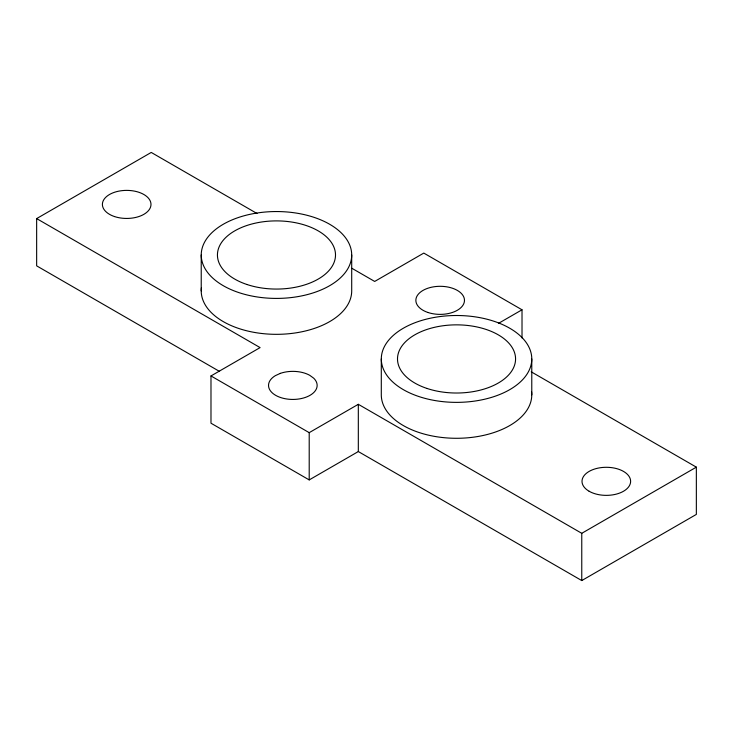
<?xml version="1.0" encoding="UTF-8"?>
<svg xmlns="http://www.w3.org/2000/svg" width="733" height="733" viewBox="0 0 733 733"><rect width="100%" height="100%" fill="white"/><g stroke="black" fill="none" stroke-linecap="round" stroke-linejoin="round"><path stroke-width="1.1" d="M219.561 371.448L36.65 265.85L36.65 218.59L151.236 152.437L257.026 213.514M531.233 371.823L696.35 467.15L696.35 514.41L581.764 580.563L358.318 451.555L309.207 479.913L210.985 423.207L210.985 375.947L260.096 347.598L36.65 218.59M210.985 375.947L309.207 432.653L358.318 404.304L581.764 533.312L696.35 467.15M498.44 323.4L522.015 309.793L522.015 337.922M522.015 309.793L423.793 253.087L374.682 281.445L351.941 268.315M581.764 533.312L581.764 580.563M531.773 358.941A75.242 43.439 0 0 1 418.919 396.553A75.242 43.439 0 0 1 418.919 321.32A75.242 43.439 0 0 1 531.773 358.941L531.773 394.849M381.297 358.941L381.297 394.849A75.242 43.439 0 0 0 459.206 438.261A75.242 43.439 0 0 0 531.581 391.761M358.318 404.304L358.318 451.555M351.703 254.974A75.242 43.439 0 0 1 238.848 292.595A75.242 43.439 0 0 1 238.848 217.362A75.242 43.439 0 0 1 351.703 254.974L351.703 290.891A75.242 43.439 0 0 1 273.794 334.303A75.242 43.439 0 0 1 201.419 287.803M309.207 432.653L309.207 479.913M201.227 254.974L201.227 290.891M280.318 373.372L275.351 375.653A24.308 14.037 0 0 0 274.49 394.611A24.308 14.037 0 0 0 307.118 396.755A24.308 14.037 0 0 0 313.678 378.173L309.729 375.305A24.308 14.037 0 0 0 280.318 373.372M246.948 284.496A59.034 34.085 0 0 0 335.503 254.974A59.034 34.085 0 0 0 246.948 225.462A59.034 34.085 0 0 0 246.948 284.496M589.13 491.257A24.308 14.037 0 0 0 629.794 484.962A24.308 14.037 0 0 0 600.025 467.773A24.308 14.037 0 0 0 589.13 491.257M114.531 216.565A24.308 14.037 0 0 0 150.989 204.415A24.308 14.037 0 0 0 114.531 192.266A24.308 14.037 0 0 0 114.531 216.565M428.008 312.496A24.308 14.037 0 0 0 464.475 300.347A24.308 14.037 0 0 0 428.008 288.188A24.308 14.037 0 0 0 428.008 312.496M427.018 388.453A59.034 34.085 0 0 0 515.565 358.941A59.034 34.085 0 0 0 427.018 329.419A59.034 34.085 0 0 0 427.018 388.453"/></g></svg>
